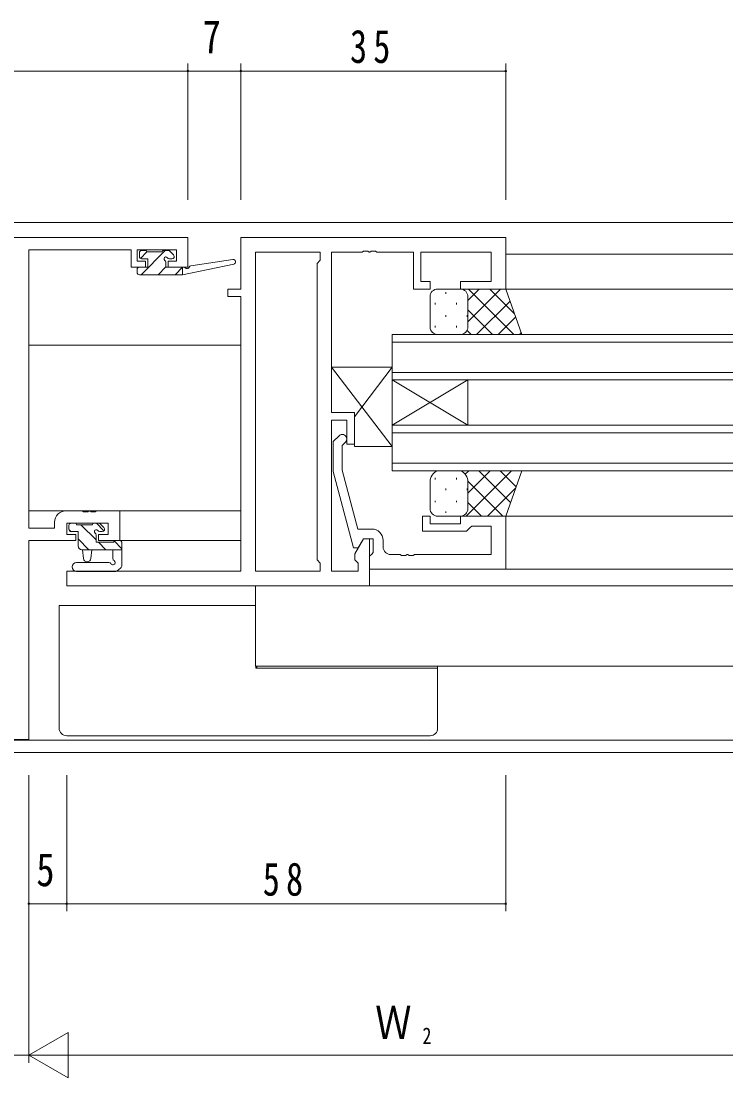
# Model space of a CAD drawing. Units: millimetres on the paper. Extents: x -397 to 397, y -282 to 282.
# Drawn here: x 157.3 to 251.3, y -26.2 to 113.4 of the extents above; entities that cross this region are included whole.
import ezdxf
from ezdxf.enums import TextEntityAlignment as Align

# ---------------------------------------------------------------- set-up
doc = ezdxf.new("R2010")
doc.units = ezdxf.units.MM
for name, color, linetype, lineweight in [('0-3_YKK_11', 7, 'Continuous', 18), ('0-4_YKK_12', 2, 'Continuous', 18), ('0-5_YKK_13', 4, 'Continuous', 18), ('0-7_YKK_D', 6, 'Continuous', 18)]:
    doc.layers.add(name, color=color, linetype=linetype, lineweight=lineweight)
doc.styles.add('ＭＳ ゴシック', font='')
doc.styles.get('ＭＳ ゴシック').set_extended_font_data('MS Gothic')

msp = doc.modelspace()

# ---------------------------------------------------------------- linework, layer by layer
at = {"layer": '0-3_YKK_11'}
for p, q in [((117.303, 84.833), (179.303, 84.833)), ((179.303, 84.833), (179.303, 80.933)), ((186.303, 84.832), (186.303, 78.032)), ((221.303, 84.832), (186.303, 84.832)), ((221.303, 78.032), (221.303, 84.832)), ((158.303, 83.203), (158.303, 46.463)), ((171.803, 83.203), (158.303, 83.203)), ((171.803, 80.933), (171.803, 83.203)), ((172.603, 83.203), (172.603, 81.733)), ((177.803, 83.203), (172.603, 83.203)), ((177.803, 81.733), (177.803, 83.203)), ((188.233, 82.902), (188.233, 40.762)), ((196.803, 82.902), (188.233, 82.902)), ((188.233, 82.902), (188.233, 40.762)), ((196.803, 81.832), (196.803, 82.902)), ((198.303, 82.902), (202.345, 82.902)), ((198.303, 61.732), (198.303, 82.902)), ((202.345, 82.902), (202.528, 83.022)), ((202.528, 83.022), (203.078, 83.022)), ((203.078, 83.022), (203.262, 82.902)), ((203.262, 82.902), (203.345, 82.902)), ((203.345, 82.902), (203.528, 83.022)), ((203.528, 83.022), (204.078, 83.022)), ((204.078, 83.022), (204.262, 82.902)), ((204.262, 82.902), (209.103, 82.902)), ((209.103, 82.902), (209.103, 78.032)), ((210.103, 82.902), (219.373, 82.902)), ((210.103, 79.032), (210.103, 82.902)), ((219.373, 82.902), (219.373, 79.032)), ((172.603, 81.733), (173.703, 81.733)), ((173.703, 81.733), (173.703, 80.933)), ((176.703, 81.733), (177.803, 81.733)), ((176.703, 80.933), (176.703, 81.733)), ((196.373, 81.402), (196.803, 81.832)), ((196.373, 42.262), (196.373, 81.402)), ((173.703, 80.933), (171.803, 80.933)), ((179.303, 80.933), (176.703, 80.933)), ((211.303, 79.032), (210.103, 79.032)), ((211.303, 78.032), (211.303, 79.032)), ((215.303, 79.032), (215.303, 78.032)), ((219.373, 79.032), (215.303, 79.032)), ((184.603, 78.032), (184.603, 77.032)), ((186.303, 78.032), (184.603, 78.032)), ((184.603, 77.032), (186.303, 77.032)), ((186.303, 77.032), (186.303, 40.762)), ((209.103, 78.032), (211.303, 78.032)), ((215.303, 78.032), (221.303, 78.032)), ((201.303, 61.732), (198.303, 61.732)), ((201.303, 57.532), (201.303, 61.732)), ((198.303, 60.732), (200.303, 60.732)), ((198.303, 40.762), (198.303, 60.732)), ((200.303, 60.732), (200.303, 57.532)), ((199.279, 58.656), (198.503, 57.881)), ((198.503, 57.881), (198.503, 53.935)), ((199.703, 57.384), (200.128, 57.808)), ((199.703, 54.093), (199.703, 57.384)), ((200.303, 57.532), (201.303, 57.532)), ((198.503, 53.935), (201.211, 43.832)), ((201.783, 46.332), (199.703, 54.093)), ((163.203, 48.733), (165.345, 48.733)), ((165.345, 48.733), (165.528, 48.613)), ((165.528, 48.613), (166.078, 48.613)), ((166.078, 48.613), (166.262, 48.733)), ((166.262, 48.733), (166.345, 48.733)), ((166.345, 48.733), (166.528, 48.613)), ((166.528, 48.613), (167.078, 48.613)), ((167.078, 48.613), (167.262, 48.733)), ((167.262, 48.733), (170.303, 48.733)), ((170.303, 48.733), (170.303, 44.833)), ((210.303, 48.032), (210.303, 46.032)), ((211.303, 48.032), (210.303, 48.032)), ((211.303, 47.032), (211.303, 48.032)), ((215.303, 48.032), (215.303, 47.032)), ((221.303, 48.032), (215.303, 48.032)), ((221.303, 41.032), (221.303, 48.032)), ((158.303, 46.463), (161.703, 46.463)), ((161.703, 46.463), (161.703, 47.233)), ((163.333, 47.103), (163.333, 45.633)), ((168.803, 47.103), (163.333, 47.103)), ((168.803, 45.633), (168.803, 47.103)), ((203.603, 46.332), (201.783, 46.332)), ((215.303, 47.032), (211.303, 47.032)), ((216.103, 46.032), (216.603, 46.532)), ((216.603, 46.532), (216.803, 46.732)), ((216.803, 46.732), (219.373, 46.732)), ((219.373, 46.732), (219.373, 42.962)), ((158.303, 44.833), (158.303, 18.533)), ((164.503, 44.833), (158.303, 44.833)), ((163.333, 45.633), (164.503, 45.633)), ((164.503, 45.633), (164.503, 44.833)), ((167.503, 45.633), (168.803, 45.633)), ((167.503, 44.833), (167.503, 45.633)), ((170.303, 44.833), (167.503, 44.833)), ((202.503, 45.032), (201.373, 43.075)), ((201.811, 43.832), (202.503, 45.032)), ((203.303, 45.032), (202.503, 45.032)), ((202.503, 45.032), (203.803, 45.032)), ((203.303, 38.832), (203.303, 45.032)), ((203.803, 45.032), (203.803, 43.232)), ((205.103, 43.962), (205.103, 44.832)), ((210.303, 46.032), (216.103, 46.032)), ((201.211, 43.832), (201.811, 43.832)), ((196.803, 41.832), (196.373, 42.262)), ((201.373, 43.075), (201.373, 42.262)), ((201.373, 42.262), (201.803, 41.832)), ((203.603, 43.032), (203.303, 42.732)), ((203.303, 42.732), (203.303, 41.032)), ((203.803, 43.232), (203.603, 43.032)), ((207.345, 42.962), (206.103, 42.962)), ((207.528, 42.842), (207.345, 42.962)), ((208.078, 42.842), (207.528, 42.842)), ((208.262, 42.962), (208.078, 42.842)), ((208.345, 42.962), (208.262, 42.962)), ((208.528, 42.842), (208.345, 42.962)), ((209.078, 42.842), (208.528, 42.842)), ((209.262, 42.962), (209.078, 42.842)), ((219.373, 42.962), (209.262, 42.962)), ((163.303, 40.762), (163.303, 38.832)), ((186.303, 40.762), (163.303, 40.762)), ((188.233, 40.762), (196.803, 40.762)), ((196.803, 40.762), (196.803, 41.832)), ((201.803, 40.762), (198.303, 40.762)), ((201.803, 41.832), (201.803, 40.762)), ((203.303, 41.032), (221.303, 41.032)), ((163.303, 38.832), (203.303, 38.832)), ((158.303, 18.533), (138.303, 18.533))]:
    msp.add_line(p, q, dxfattribs=at)
for centre, radius, start, end in [((199.703, 58.232), 0.6, 314.99999, 135.00001), ((163.203, 47.233), 1.5, 90.00001, 179.99999), ((203.603, 44.832), 1.5, 0.00001, 89.99999), ((206.103, 43.962), 1, 180.00001, 269.99999)]:
    msp.add_arc(centre, radius, start, end, dxfattribs=at)
at = {"layer": '0-4_YKK_12'}
for p, q in [((251.303, 86.833), (45.303, 86.833)), ((251.303, 82.632), (221.303, 82.632)), ((220.803, 78.032), (251.303, 78.032)), ((186.303, 70.633), (158.303, 70.633)), ((206.303, 71.032), (251.303, 71.032)), ((251.303, 67.032), (206.303, 67.032)), ((206.303, 66.032), (206.303, 60.032)), ((206.303, 66.032), (216.303, 60.032)), ((206.303, 60.032), (216.303, 66.032)), ((216.303, 66.032), (216.303, 60.032)), ((206.303, 59.032), (251.303, 59.032)), ((251.303, 55.032), (206.303, 55.032)), ((158.303, 48.733), (186.303, 48.733)), ((251.303, 48.033), (221.003, 48.033)), ((186.303, 44.833), (170.003, 44.833)), ((251.303, 41.032), (203.603, 41.032)), ((188.233, 38.832), (188.233, 28.233)), ((251.303, 38.832), (202.865, 38.832)), ((251.303, 28.233), (188.233, 28.233)), ((45.303, 18.463), (251.303, 18.463)), ((251.303, 16.833), (45.303, 16.833))]:
    msp.add_line(p, q, dxfattribs=at)
for points in [[(251.303, 72.032), (206.303, 72.032), (206.303, 66.032), (251.303, 66.032)], [(251.303, 60.032), (206.303, 60.032), (206.303, 54.032), (251.303, 54.032)]]:
    msp.add_lwpolyline(points, dxfattribs=at)
at = {"layer": '0-5_YKK_13'}
for p, q in [((172.903, 82.333), (172.903, 82.833)), ((173.902, 82.954), (173.033, 82.085)), ((176.326, 83.133), (173.126, 79.933)), ((173.203, 83.133), (173.703, 83.133)), ((173.903, 82.933), (175.903, 82.933)), ((176.103, 83.133), (176.703, 83.133)), ((176.916, 83.045), (177.416, 82.545)), ((174.003, 82.033), (173.203, 82.033)), ((174.003, 80.933), (174.003, 82.033)), ((176.403, 80.965), (175.371, 79.933)), ((176.403, 81.572), (176.403, 80.933)), ((177.203, 82.033), (176.864, 82.033)), ((178.601, 79.933), (185.362, 81.339)), ((179.715, 81.106), (185.257, 81.929)), ((172.603, 80.233), (172.603, 80.633)), ((172.903, 80.933), (174.003, 80.933)), ((172.903, 79.933), (178.601, 79.933)), ((176.403, 80.933), (178.601, 80.933)), ((178.601, 80.918), (177.616, 79.933)), ((178.601, 80.933), (178.688, 80.947)), ((178.601, 79.933), (178.601, 80.933)), ((211.303, 73.032), (211.303, 77.032)), ((212.303, 78.032), (215.303, 78.032)), ((213.383, 77.612), (213.383, 77.412)), ((216.303, 73.711), (220.625, 78.032)), ((216.303, 76.539), (217.796, 78.032)), ((216.303, 77.032), (216.303, 73.432)), ((216.303, 77.032), (216.303, 73.032)), ((222.376, 72.032), (216.376, 78.032)), ((222.469, 74.768), (219.205, 78.032)), ((211.968, 76.197), (211.968, 75.997)), ((214.798, 76.197), (214.798, 75.997)), ((217.453, 72.032), (221.869, 76.448)), ((213.383, 74.582), (213.383, 74.382)), ((216.213, 74.582), (216.213, 74.382)), ((219.548, 72.032), (216.303, 75.277)), ((220.282, 72.032), (222.613, 74.364)), ((211.968, 73.167), (211.968, 72.967)), ((214.798, 73.167), (214.798, 72.967)), ((215.303, 72.032), (212.303, 72.032)), ((216.72, 72.032), (216.187, 72.564)), ((223.11, 72.032), (223.358, 72.28)), ((206.303, 57.232), (198.303, 67.732)), ((201.303, 61.17), (206.303, 67.732)), ((211.968, 52.897), (211.968, 53.097)), ((215.303, 54.032), (212.303, 54.032)), ((214.798, 52.897), (214.798, 53.097)), ((215.957, 53.566), (216.424, 54.032)), ((216.081, 48.032), (222.081, 54.032)), ((216.303, 51.083), (219.252, 54.032)), ((221.947, 49.834), (217.749, 54.032)), ((222.691, 51.918), (220.577, 54.032)), ((223.436, 54.002), (223.406, 54.032)), ((211.303, 52.532), (211.303, 49.032)), ((213.383, 51.482), (213.383, 51.682)), ((216.213, 51.482), (216.213, 51.682)), ((216.303, 49.032), (216.303, 52.532)), ((216.303, 49.032), (216.303, 52.132)), ((220.921, 48.032), (216.304, 52.649)), ((218.909, 48.032), (222.634, 51.757)), ((211.968, 49.867), (211.968, 50.067)), ((214.798, 49.867), (214.798, 50.067)), ((218.092, 48.032), (216.303, 49.821)), ((212.303, 48.032), (215.303, 48.032)), ((213.383, 48.452), (213.383, 48.652)), ((216.213, 48.617), (216.213, 48.652)), ((163.603, 46.303), (163.603, 46.803)), ((163.833, 46.011), (163.612, 46.232)), ((163.903, 47.103), (164.403, 47.103)), ((164.603, 46.903), (166.703, 46.903)), ((167.203, 44.886), (165.187, 46.903)), ((166.903, 47.103), (167.503, 47.103)), ((168.229, 46.105), (167.232, 47.103)), ((167.716, 47.015), (168.216, 46.515)), ((164.803, 46.003), (163.903, 46.003)), ((164.803, 44.103), (164.803, 46.003)), ((166.242, 43.603), (164.803, 45.041)), ((167.203, 45.542), (167.203, 44.603)), ((168.003, 46.003), (167.664, 46.003)), ((170.603, 43.731), (169.577, 44.757)), ((169.703, 44.803), (170.303, 44.803)), ((170.603, 43.603), (165.303, 43.603)), ((165.403, 43.603), (165.505, 42.458)), ((166.603, 43.603), (166.501, 42.458)), ((167.203, 44.603), (169.503, 44.603)), ((168.487, 43.603), (167.487, 44.603)), ((169.403, 42.422), (169.403, 43.603)), ((170.603, 44.503), (170.603, 41.54)), ((168.868, 41.933), (164.62, 41.933)), ((169.798, 40.733), (164.62, 40.733)), ((169.988, 40.8), (170.42, 41.152)), ((163.303, 36.233), (188.233, 36.233)), ((188.401, 27.933), (188.415, 27.966)), ((188.415, 27.966), (188.429, 28.067)), ((188.429, 28.067), (188.442, 28.233)), ((211.303, 27.933), (212.303, 27.933)), ((212.303, 27.933), (212.303, 28.233)), ((212.303, 27.933), (212.303, 20.033)), ((211.303, 19.033), (163.303, 19.033))]:
    msp.add_line(p, q, dxfattribs=at)
for points in [[(215.303, 72.032), (223.446, 72.032), (221.303, 78.032), (215.303, 78.032)], [(215.303, 54.032), (223.446, 54.032), (221.303, 48.032), (215.303, 48.032)], [(162.303, 20.033), (162.303, 36.233), (163.303, 36.233)], [(188.303, 28.233), (188.303, 27.933), (211.303, 27.933)]]:
    msp.add_lwpolyline(points, dxfattribs=at)
msp.add_lwpolyline([(206.303, 57.232), (206.303, 67.732), (198.303, 67.732), (198.303, 61.732), (201.303, 61.732), (201.303, 57.232)], close=True, dxfattribs=at)
for centre, radius, start, end in [((173.203, 82.833), 0.3, 90, 180), ((173.703, 82.933), 0.2, 0, 90), ((176.103, 82.933), 0.2, 90, 180), ((176.703, 82.833), 0.3, 45, 90), ((177.203, 82.333), 0.3, 270, 45), ((173.203, 82.333), 0.3, 180, 270), ((176.403, 82.033), 0.25, 33.05573, 236.94427), ((176.103, 81.572), 0.3, 0, 56.94427), ((176.864, 82.333), 0.3, 213.05573, 270), ((179.759, 80.809), 0.3, 98.44936, 158.44936), ((185.301, 81.633), 0.3, 281.74981, 98.44936), ((172.903, 80.633), 0.3, 90, 180), ((172.903, 80.233), 0.3, 180, 270), ((178.736, 80.65), 0.3, 39.19754, 99.19754), ((179.201, 81.03), 0.3, 219.19754, 338.44936), ((212.303, 77.032), 1, 89.9999, 179.9999), ((215.303, 77.032), 1, 359.9999, 89.9999), ((212.303, 73.032), 1, 179.9999, 269.9999), ((215.303, 73.032), 1, 269.9999, 359.9999), ((212.836, 52.594), 1.534, 110.30881, 182.3117), ((214.771, 52.594), 1.534, 357.68843, 69.69136), ((212.303, 49.032), 1, 180.0001, 270.0001), ((215.303, 49.032), 1, 270.0001, 0.0001), ((163.903, 46.803), 0.3, 90, 180), ((163.903, 46.303), 0.3, 180, 270), ((164.403, 46.903), 0.2, 0, 90), ((166.903, 46.903), 0.2, 90, 180), ((167.203, 46.003), 0.25, 33.05573, 236.94427), ((167.664, 46.303), 0.3, 213.05573, 270), ((167.503, 46.803), 0.3, 45, 90), ((168.003, 46.303), 0.3, 270, 45), ((166.903, 45.542), 0.3, 0, 56.94427), ((169.703, 44.603), 0.2, 90, 180), ((170.303, 44.503), 0.3, 0, 90), ((165.303, 44.103), 0.5, 180, 270), ((164.62, 41.333), 0.6, 90, 270), ((166.003, 42.503), 0.5, 185.09207, 354.90793), ((168.868, 41.633), 0.3, 26.74368, 90), ((169.403, 41.903), 0.3, 206.74368, 60), ((169.703, 42.422), 0.3, 180, 240), ((169.798, 41.033), 0.3, 270, 309.23454), ((170.103, 41.54), 0.5, 309.23454, 0), ((163.303, 20.033), 1, 180, 270), ((211.303, 20.033), 1, 270, 0)]:
    msp.add_arc(centre, radius, start, end, dxfattribs=at)
at = {"layer": '0-7_YKK_D'}
for p, q in [((179.303, 89.833), (179.303, 107.833)), ((179.303, 89.833), (179.303, 107.833)), ((186.303, 89.833), (186.303, 107.833)), ((186.303, 89.833), (186.303, 107.833)), ((221.303, 89.833), (221.303, 107.833)), ((117.303, 106.833), (179.303, 106.833)), ((179.303, 106.833), (186.303, 106.833)), ((186.303, 106.833), (221.303, 106.833)), ((158.303, 13.833), (158.303, -24.167)), ((158.303, 13.833), (158.303, -24.167)), ((158.303, 13.833), (158.303, -4.167)), ((163.303, 13.833), (163.303, -4.167)), ((163.303, 13.833), (163.303, -4.167)), ((221.303, 13.833), (221.303, -4.167)), ((163.303, -3.167), (158.303, -3.167)), ((163.303, -3.167), (221.303, -3.167)), ((158.303, -23.167), (163.5, -20.167)), ((163.5, -26.167), (163.5, -20.167)), ((138.303, -23.167), (158.303, -23.167)), ((158.303, -23.167), (163.5, -26.167)), ((158.303, -23.167), (168.696, -23.167)), ((164.303, -23.167), (251.303, -23.167))]:
    msp.add_line(p, q, dxfattribs=at)
for centre, start, end in [((179.303, 106.833), 0, 180), ((179.303, 106.833), 0, 180), ((179.303, 106.833), 180, 0), ((179.303, 106.833), 180, 0), ((186.303, 106.833), 0, 180), ((186.303, 106.833), 0, 180), ((186.303, 106.833), 180, 0), ((186.303, 106.833), 180, 0), ((221.303, 106.833), 0, 180), ((221.303, 106.833), 180, 0), ((158.303, -3.167), 0, 180), ((158.303, -3.167), 180, 0), ((163.303, -3.167), 0, 180), ((163.303, -3.167), 0, 180), ((163.303, -3.167), 180, 0), ((163.303, -3.167), 180, 0), ((221.303, -3.167), 0, 180), ((221.303, -3.167), 180, 0)]:
    msp.add_arc(centre, 0.106, start, end, dxfattribs=at)

# ---------------------------------------------------------------- texts
at = {"layer": '0-7_YKK_D', "color": 7, "style": 'ＭＳ ゴシック', "width": 0.8}
for s, height, p in [('7', 4.399, (181.256, 107.833)), ('5', 4.399, (159.293, -2.167)), ('Ｗ', 4.399, (204.051, -22.367)), ('2', 2.199, (210.289, -22.367))]:
    msp.add_text(s, height=height, dxfattribs=at).set_placement(p, align=Align.BOTTOM_LEFT)
at = {"layer": '0-7_YKK_D', "color": 7, "char_height": 4.399, "attachment_point": 7, "style": 'ＭＳ ゴシック'}
for s, insert in [('\\T1.37;\\W0.75;35', (200.733, 107.833)), ('\\T1.37;\\W0.75;58', (189.209, -2.167))]:
    msp.add_mtext(s, dxfattribs=dict(at, insert=insert))

doc.saveas('drawing.dxf')
